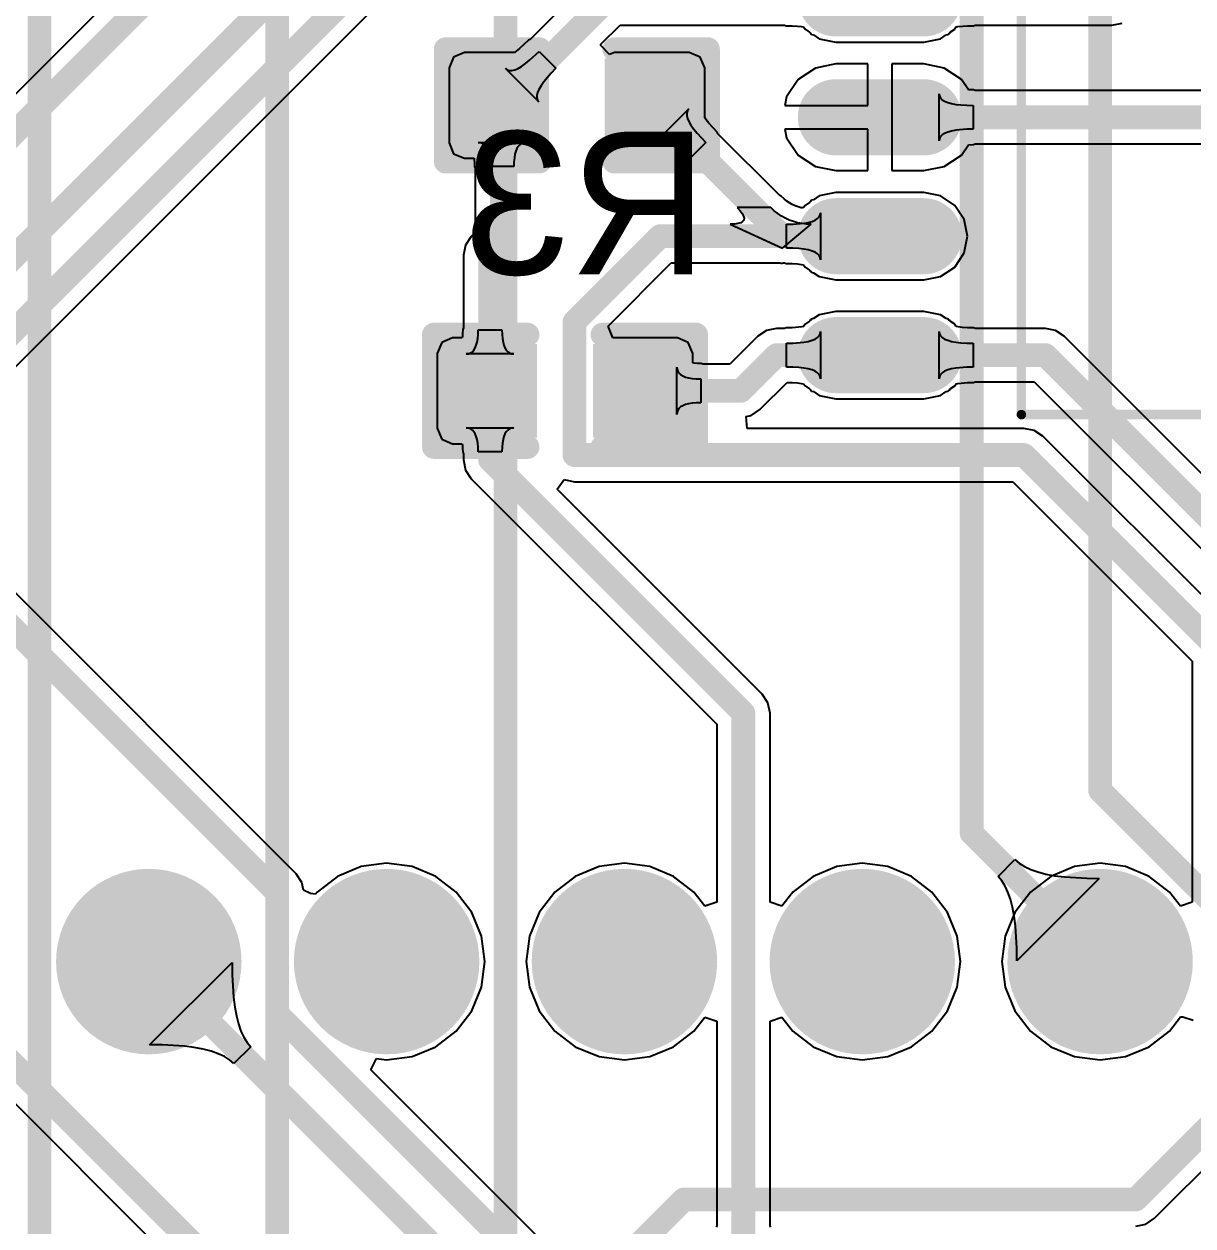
# Model space of a CAD drawing. Header units: millimetres. Extents: x 6.5 to 10.45, y 0.98 to 5.86.
# Drawn here: x 8.098 to 8.589, y 3.764 to 4.269 of the extents above; entities that cross this region are included whole.
import ezdxf

# ---------------------------------------------------------------- set-up
doc = ezdxf.new("R2010")
doc.units = ezdxf.units.MM
doc.header["$MEASUREMENT"] = 0
for name, color, linetype in [('BottomLayer', 5, 'Continuous'), ('BottomOverlay', 54, 'Continuous'), ('BottomPaste', 16, 'Continuous'), ('BottomSolder', 6, 'Continuous'), ('MultiLayer', 9, 'Continuous'), ('PadHoleLayer', 156, 'Continuous'), ('TopLayer', 1, 'Continuous'), ('TopSolder', 216, 'Continuous')]:
    doc.layers.add(name, color=color, linetype=linetype)

# ---------------------------------------------------------------- blocks, each defined once
blk = doc.blocks.new('STM32_DIP_73')
at = {"layer": 'BottomLayer', "const_width": 0.035}
for points in [[(-0.0175, -0.6, 1), (0.0175, -0.6, 1)], [(-0.0175, -0.7, 1), (0.0175, -0.7, 1)], [(-0.0175, -0.8, 1), (0.0175, -0.8, 1)], [(-0.0175, -0.9, 1), (0.0175, -0.9, 1)], [(-0.0175, -1, 1), (0.0175, -1, 1)]]:
    blk.add_lwpolyline(points, format="xyb", close=True, dxfattribs=at)
at = {"layer": 'BottomSolder', "const_width": 0.039}
for points in [[(-0.0195, -0.6, 1), (0.0195, -0.6, 1)], [(-0.0195, -0.7, 1), (0.0195, -0.7, 1)], [(-0.0195, -0.8, 1), (0.0195, -0.8, 1)], [(-0.0195, -0.9, 1), (0.0195, -0.9, 1)], [(-0.0195, -1, 1), (0.0195, -1, 1)]]:
    blk.add_lwpolyline(points, format="xyb", close=True, dxfattribs=at)
at = {"layer": 'MultiLayer', "const_width": 0.035}
for points in [[(-0.0175, -0.6, 1), (0.0175, -0.6, 1)], [(-0.0175, -0.7, 1), (0.0175, -0.7, 1)], [(-0.0175, -0.8, 1), (0.0175, -0.8, 1)], [(-0.0175, -0.9, 1), (0.0175, -0.9, 1)], [(-0.0175, -1, 1), (0.0175, -1, 1)]]:
    blk.add_lwpolyline(points, format="xyb", close=True, dxfattribs=at)
at = {"layer": 'PadHoleLayer', "const_width": 0.015}
for points in [[(-0.0075, -0.6, 1), (0.0075, -0.6, 1)], [(-0.0075, -0.7, 1), (0.0075, -0.7, 1)], [(-0.0075, -0.8, 1), (0.0075, -0.8, 1)], [(-0.0075, -0.9, 1), (0.0075, -0.9, 1)], [(-0.0075, -1, 1), (0.0075, -1, 1)]]:
    blk.add_lwpolyline(points, format="xyb", close=True, dxfattribs=at)
at = {"layer": 'TopLayer', "const_width": 0.035}
for points in [[(-0.0175, -0.6, 1), (0.0175, -0.6, 1)], [(-0.0175, -0.7, 1), (0.0175, -0.7, 1)], [(-0.0175, -0.8, 1), (0.0175, -0.8, 1)], [(-0.0175, -0.9, 1), (0.0175, -0.9, 1)], [(-0.0175, -1, 1), (0.0175, -1, 1)]]:
    blk.add_lwpolyline(points, format="xyb", close=True, dxfattribs=at)
at = {"layer": 'TopSolder', "const_width": 0.039}
for points in [[(-0.0195, -0.6, 1), (0.0195, -0.6, 1)], [(-0.0195, -0.7, 1), (0.0195, -0.7, 1)], [(-0.0195, -0.8, 1), (0.0195, -0.8, 1)], [(-0.0195, -0.9, 1), (0.0195, -0.9, 1)], [(-0.0195, -1, 1), (0.0195, -1, 1)]]:
    blk.add_lwpolyline(points, format="xyb", close=True, dxfattribs=at)
blk = doc.blocks.new('SOP8_B_74')
at = {"layer": 'BottomLayer', "const_width": 0.024}
for points in [[(0.0185, 0.15), (-0.0185, 0.15)], [(0.231098, 0.15), (0.194098, 0.15)], [(0.0185, 0.1), (-0.0185, 0.1)], [(0.231098, 0.1), (0.194098, 0.1)], [(0.0185, 0.05), (-0.0185, 0.05)], [(0.231098, 0.05), (0.194098, 0.05)], [(0.231098, 0), (0.194098, 0)]]:
    blk.add_lwpolyline(points, dxfattribs=at)
at = {"layer": 'BottomLayer', "const_width": 0.012}
for points in [[(-0.0245, 0.15, 1), (-0.0125, 0.15, 1)], [(0.0125, 0.15, 1), (0.0245, 0.15, 1)], [(0.188098, 0.15, 1), (0.200098, 0.15, 1)], [(0.225098, 0.15, 1), (0.237098, 0.15, 1)], [(-0.0245, 0.1, 1), (-0.0125, 0.1, 1)], [(0.0125, 0.1, 1), (0.0245, 0.1, 1)], [(0.188098, 0.1, 1), (0.200098, 0.1, 1)], [(0.225098, 0.1, 1), (0.237098, 0.1, 1)], [(-0.0245, 0.05, 1), (-0.0125, 0.05, 1)], [(0.0125, 0.05, 1), (0.0245, 0.05, 1)], [(0.188098, 0.05, 1), (0.200098, 0.05, 1)], [(0.225098, 0.05, 1), (0.237098, 0.05, 1)], [(0.188098, 0, 1), (0.200098, 0, 1)], [(0.225098, 0, 1), (0.237098, 0, 1)]]:
    blk.add_lwpolyline(points, format="xyb", close=True, dxfattribs=at)
at = {"layer": 'BottomLayer'}
blk.add_solid([(-0.0305, -0.012), (0.0305, -0.012), (-0.0305, 0.012), (0.0305, 0.012)], dxfattribs=at)
at = {"layer": 'BottomOverlay', "const_width": 0.004}
for points in [[(0.0595, 0.175), (0.0595, -0.025)], [(0.153098, 0.175), (0.0595, 0.175)], [(0.153098, 0.175), (0.153098, -0.025)], [(0.0938, -0.025), (0.0595, -0.025)], [(0.153098, -0.025), (0.1188, -0.025)]]:
    blk.add_lwpolyline(points, dxfattribs=at)
at = {"layer": 'BottomOverlay', "const_width": 0.002}
for points in [[(0.0585, 0.175, 1), (0.0605, 0.175, 1)], [(0.0585, 0.175, 1), (0.0605, 0.175, 1)], [(0.152098, 0.175, 1), (0.154098, 0.175, 1)], [(0.152098, 0.175, 1), (0.154098, 0.175, 1)], [(0.0585, -0.025, 1), (0.0605, -0.025, 1)], [(0.0585, -0.025, 1), (0.0605, -0.025, 1)], [(0.092799, -0.025, 1), (0.094799, -0.025, 1)], [(0.0928, -0.025, 1), (0.0948, -0.025, 1)], [(0.117799, -0.025, 1), (0.119799, -0.025, 1)], [(0.1178, -0.025, 1), (0.1198, -0.025, 1)], [(0.152098, -0.025, 1), (0.154098, -0.025, 1)], [(0.152098, -0.025, 1), (0.154098, -0.025, 1)]]:
    blk.add_lwpolyline(points, format="xyb", close=True, dxfattribs=at)
at = {"layer": 'BottomOverlay', "const_width": 0.004}
blk.add_lwpolyline([(0.093799, -0.025, -1), (0.118799, -0.025)], format="xyb", dxfattribs=at)
at = {"layer": 'BottomPaste', "const_width": 0.024}
for points in [[(0.0185, 0.15), (-0.0185, 0.15)], [(0.231098, 0.15), (0.194098, 0.15)], [(0.0185, 0.1), (-0.0185, 0.1)], [(0.231098, 0.1), (0.194098, 0.1)], [(0.0185, 0.05), (-0.0185, 0.05)], [(0.231098, 0.05), (0.194098, 0.05)], [(0.231098, 0), (0.194098, 0)]]:
    blk.add_lwpolyline(points, dxfattribs=at)
at = {"layer": 'BottomPaste', "const_width": 0.012}
for points in [[(-0.0245, 0.15, 1), (-0.0125, 0.15, 1)], [(0.0125, 0.15, 1), (0.0245, 0.15, 1)], [(0.188098, 0.15, 1), (0.200098, 0.15, 1)], [(0.225098, 0.15, 1), (0.237098, 0.15, 1)], [(-0.0245, 0.1, 1), (-0.0125, 0.1, 1)], [(0.0125, 0.1, 1), (0.0245, 0.1, 1)], [(0.188098, 0.1, 1), (0.200098, 0.1, 1)], [(0.225098, 0.1, 1), (0.237098, 0.1, 1)], [(-0.0245, 0.05, 1), (-0.0125, 0.05, 1)], [(0.0125, 0.05, 1), (0.0245, 0.05, 1)], [(0.188098, 0.05, 1), (0.200098, 0.05, 1)], [(0.225098, 0.05, 1), (0.237098, 0.05, 1)], [(0.188098, 0, 1), (0.200098, 0, 1)], [(0.225098, 0, 1), (0.237098, 0, 1)]]:
    blk.add_lwpolyline(points, format="xyb", close=True, dxfattribs=at)
at = {"layer": 'BottomPaste'}
blk.add_solid([(-0.0305, -0.012), (0.0305, -0.012), (-0.0305, 0.012), (0.0305, 0.012)], dxfattribs=at)
at = {"layer": 'BottomSolder', "const_width": 0.032}
for points in [[(0.0185, 0.15), (-0.0185, 0.15)], [(0.231098, 0.15), (0.194098, 0.15)], [(0.0185, 0.1), (-0.0185, 0.1)], [(0.231098, 0.1), (0.194098, 0.1)], [(0.0185, 0.05), (-0.0185, 0.05)], [(0.231098, 0.05), (0.194098, 0.05)], [(0.231098, 0), (0.194098, 0)]]:
    blk.add_lwpolyline(points, dxfattribs=at)
at = {"layer": 'BottomSolder', "const_width": 0.016}
for points in [[(-0.0265, 0.15, 1), (-0.0105, 0.15, 1)], [(0.0105, 0.15, 1), (0.0265, 0.15, 1)], [(0.186098, 0.15, 1), (0.202098, 0.15, 1)], [(0.223098, 0.15, 1), (0.239098, 0.15, 1)], [(-0.0265, 0.1, 1), (-0.0105, 0.1, 1)], [(0.0105, 0.1, 1), (0.0265, 0.1, 1)], [(0.186098, 0.1, 1), (0.202098, 0.1, 1)], [(0.223098, 0.1, 1), (0.239098, 0.1, 1)], [(-0.0265, 0.05, 1), (-0.0105, 0.05, 1)], [(0.0105, 0.05, 1), (0.0265, 0.05, 1)], [(0.186098, 0.05, 1), (0.202098, 0.05, 1)], [(0.223098, 0.05, 1), (0.239098, 0.05, 1)], [(0.186098, 0, 1), (0.202098, 0, 1)], [(0.223098, 0, 1), (0.239098, 0, 1)]]:
    blk.add_lwpolyline(points, format="xyb", close=True, dxfattribs=at)
at = {"layer": 'BottomSolder'}
blk.add_solid([(-0.0345, -0.016), (0.0345, -0.016), (-0.0345, 0.016), (0.0345, 0.016)], dxfattribs=at)
blk = doc.blocks.new('___R0603_B_80')
at = {"layer": 'BottomLayer'}
for points in [[(-0.047244, -0.015748), (-0.015748, -0.015748), (-0.047244, 0.015748), (-0.015748, 0.015748)], [(0.015748, -0.015748), (0.047244, -0.015748), (0.015748, 0.015748), (0.047244, 0.015748)]]:
    blk.add_solid(points, dxfattribs=at)
at = {"layer": 'BottomOverlay', "const_width": 0.01}
for points in [[(-0.015748, 0.023622), (-0.055118, 0.023622)], [(-0.055118, 0.023622), (-0.055118, -0.023622)], [(0.055118, 0.023622), (0.015748, 0.023622)], [(0.055118, 0.023622), (0.055118, -0.023622)], [(-0.015748, -0.023622), (-0.055118, -0.023622)], [(0.055118, -0.023622), (0.015748, -0.023622)]]:
    blk.add_lwpolyline(points, dxfattribs=at)
at = {"layer": 'BottomOverlay', "const_width": 0.005}
for points in [[(-0.057618, 0.023622, 1), (-0.052618, 0.023622, 1)], [(-0.057618, 0.023622, 1), (-0.052618, 0.023622, 1)], [(-0.018248, 0.023622, 1), (-0.013248, 0.023622, 1)], [(0.013248, 0.023622, 1), (0.018248, 0.023622, 1)], [(0.052618, 0.023622, 1), (0.057618, 0.023622, 1)], [(0.052618, 0.023622, 1), (0.057618, 0.023622, 1)], [(-0.057618, -0.023622, 1), (-0.052618, -0.023622, 1)], [(-0.057618, -0.023622, 1), (-0.052618, -0.023622, 1)], [(-0.018248, -0.023622, 1), (-0.013248, -0.023622, 1)], [(0.013248, -0.023622, 1), (0.018248, -0.023622, 1)], [(0.052618, -0.023622, 1), (0.057618, -0.023622, 1)], [(0.052618, -0.023622, 1), (0.057618, -0.023622, 1)]]:
    blk.add_lwpolyline(points, format="xyb", close=True, dxfattribs=at)
at = {"layer": 'BottomPaste'}
for points in [[(-0.047244, -0.015748), (-0.015748, -0.015748), (-0.047244, 0.015748), (-0.015748, 0.015748)], [(0.015748, -0.015748), (0.047244, -0.015748), (0.015748, 0.015748), (0.047244, 0.015748)]]:
    blk.add_solid(points, dxfattribs=at)
at = {"layer": 'BottomSolder'}
for points in [[(-0.051244, -0.019748), (-0.011748, -0.019748), (-0.051244, 0.019748), (-0.011748, 0.019748)], [(0.011748, -0.019748), (0.051244, -0.019748), (0.011748, 0.019748), (0.051244, 0.019748)]]:
    blk.add_solid(points, dxfattribs=at)
blk = doc.blocks.new('___R0603_B_81')
at = {"layer": 'BottomLayer'}
for points in [[(-0.047244, -0.015748), (-0.015748, -0.015748), (-0.047244, 0.015748), (-0.015748, 0.015748)], [(0.015748, -0.015748), (0.047244, -0.015748), (0.015748, 0.015748), (0.047244, 0.015748)]]:
    blk.add_solid(points, dxfattribs=at)
at = {"layer": 'BottomOverlay', "const_width": 0.01}
for points in [[(-0.015748, 0.023622), (-0.055118, 0.023622)], [(-0.055118, 0.023622), (-0.055118, -0.023622)], [(0.055118, 0.023622), (0.015748, 0.023622)], [(0.055118, 0.023622), (0.055118, -0.023622)], [(-0.015748, -0.023622), (-0.055118, -0.023622)], [(0.055118, -0.023622), (0.015748, -0.023622)]]:
    blk.add_lwpolyline(points, dxfattribs=at)
at = {"layer": 'BottomOverlay', "const_width": 0.005}
for points in [[(-0.057618, 0.023622, 1), (-0.052618, 0.023622, 1)], [(-0.057618, 0.023622, 1), (-0.052618, 0.023622, 1)], [(-0.018248, 0.023622, 1), (-0.013248, 0.023622, 1)], [(0.013248, 0.023622, 1), (0.018248, 0.023622, 1)], [(0.052618, 0.023622, 1), (0.057618, 0.023622, 1)], [(0.052618, 0.023622, 1), (0.057618, 0.023622, 1)], [(-0.057618, -0.023622, 1), (-0.052618, -0.023622, 1)], [(-0.057618, -0.023622, 1), (-0.052618, -0.023622, 1)], [(-0.018248, -0.023622, 1), (-0.013248, -0.023622, 1)], [(0.013248, -0.023622, 1), (0.018248, -0.023622, 1)], [(0.052618, -0.023622, 1), (0.057618, -0.023622, 1)], [(0.052618, -0.023622, 1), (0.057618, -0.023622, 1)]]:
    blk.add_lwpolyline(points, format="xyb", close=True, dxfattribs=at)
at = {"layer": 'BottomPaste'}
for points in [[(-0.047244, -0.015748), (-0.015748, -0.015748), (-0.047244, 0.015748), (-0.015748, 0.015748)], [(0.015748, -0.015748), (0.047244, -0.015748), (0.015748, 0.015748), (0.047244, 0.015748)]]:
    blk.add_solid(points, dxfattribs=at)
at = {"layer": 'BottomSolder'}
for points in [[(-0.051244, -0.019748), (-0.011748, -0.019748), (-0.051244, 0.019748), (-0.011748, 0.019748)], [(0.011748, -0.019748), (0.051244, -0.019748), (0.011748, 0.019748), (0.051244, 0.019748)]]:
    blk.add_solid(points, dxfattribs=at)

msp = doc.modelspace()

# ---------------------------------------------------------------- linework, layer by layer
at = {"layer": 'BottomLayer'}
for p, q in [((8.27707, 4.42293), (7.84207, 3.98793)), ((8.0499, 4.08104), (8.32265, 4.35378)), ((8.33557, 4.28793), (8.31032, 4.26267)), ((8.34008, 4.26072), (8.34815, 4.26878)), ((8.34815, 4.26878), (8.41736, 4.26878)), ((8.41736, 4.26878), (8.418, 4.26851)), ((8.418, 4.26851), (8.42059, 4.26846)), ((8.42059, 4.26846), (8.42273, 4.26833)), ((8.42273, 4.26833), (8.42449, 4.26813)), ((8.42449, 4.26813), (8.42528, 4.26799)), ((8.42528, 4.26799), (8.42592, 4.26702)), ((8.42592, 4.26702), (8.42779, 4.26578)), ((8.42779, 4.26578), (8.4279, 4.2655)), ((8.4279, 4.2655), (8.42838, 4.2653)), ((8.42838, 4.2653), (8.42865, 4.26486)), ((8.48615, 4.26486), (8.48642, 4.2653)), ((8.48642, 4.2653), (8.4869, 4.2655)), ((8.4869, 4.2655), (8.48702, 4.26578)), ((8.48702, 4.26578), (8.48888, 4.26702)), ((8.48888, 4.26702), (8.48952, 4.26799)), ((8.48952, 4.26799), (8.49022, 4.26811)), ((8.49022, 4.26811), (8.49429, 4.26846)), ((8.49429, 4.26846), (8.49681, 4.26851)), ((8.49681, 4.26851), (8.49744, 4.26878)), ((8.49744, 4.26878), (8.555, 4.26878)), ((8.555, 4.26878), (8.55929, 4.26964)), ((8.555, 4.26878), (8.555, 4.26878)), ((8.3097, 4.26244), (8.30589, 4.2589)), ((8.31032, 4.26267), (8.3097, 4.26244)), ((8.34002, 4.26012), (8.34008, 4.26072)), ((8.42865, 4.26486), (8.42946, 4.26466)), ((8.42946, 4.26466), (8.43188, 4.26304)), ((8.43188, 4.26304), (8.4389, 4.26165)), ((8.4389, 4.26165), (8.4759, 4.26165)), ((8.4759, 4.26165), (8.48293, 4.26304)), ((8.48293, 4.26304), (8.48534, 4.26466)), ((8.48534, 4.26466), (8.48615, 4.26486)), ((8.27816, 4.25534), (8.27626, 4.25075)), ((8.28276, 4.25724), (8.27816, 4.25534)), ((8.30373, 4.25724), (8.28276, 4.25724)), ((8.30447, 4.25776), (8.30373, 4.25724)), ((8.30589, 4.2589), (8.30447, 4.25776)), ((8.31014, 4.25399), (8.31412, 4.25769)), ((8.31412, 4.25769), (8.32119, 4.25062)), ((8.34366, 4.25638), (8.34002, 4.26012)), ((8.34575, 4.25724), (8.34366, 4.25638)), ((8.37724, 4.25724), (8.34575, 4.25724)), ((8.38184, 4.25534), (8.37724, 4.25724)), ((8.38374, 4.25075), (8.38184, 4.25534)), ((8.27626, 4.25075), (8.27626, 4.21925)), ((8.314, 4.23648), (8.29998, 4.2505)), ((8.29998, 4.2505), (8.30075, 4.24994)), ((8.30391, 4.24998), (8.30525, 4.25056)), ((8.30525, 4.25056), (8.30674, 4.25142)), ((8.30674, 4.25142), (8.30837, 4.25256)), ((8.30837, 4.25256), (8.31014, 4.25399)), ((8.32119, 4.25062), (8.3192, 4.24856)), ((8.38374, 4.22981), (8.38374, 4.25075)), ((8.43032, 4.25072), (8.42304, 4.24586)), ((8.4389, 4.25243), (8.43032, 4.25072)), ((8.4524, 4.25243), (8.4389, 4.25243)), ((8.4524, 4.235), (8.4524, 4.25243)), ((8.4759, 4.25243), (8.4624, 4.25243)), ((8.4624, 4.25243), (8.4624, 4.23)), ((8.48449, 4.25072), (8.4759, 4.25243)), ((8.49176, 4.24586), (8.48449, 4.25072)), ((8.30075, 4.24994), (8.30166, 4.24967)), ((8.30166, 4.24967), (8.30271, 4.24969)), ((8.30271, 4.24969), (8.30391, 4.24998)), ((8.3192, 4.24856), (8.31607, 4.24487)), ((8.42304, 4.24586), (8.41818, 4.23858)), ((8.49466, 4.24153), (8.49176, 4.24586)), ((8.31348, 4.24041), (8.31319, 4.23921)), ((8.31406, 4.24175), (8.31348, 4.24041)), ((8.31492, 4.24324), (8.31406, 4.24175)), ((8.31607, 4.24487), (8.31492, 4.24324)), ((8.49681, 4.24149), (8.49466, 4.24153)), ((8.49744, 4.24122), (8.49681, 4.24149)), ((8.62996, 4.24122), (8.49744, 4.24122)), ((8.31319, 4.23921), (8.31318, 4.23815)), ((8.31318, 4.23815), (8.31345, 4.23724)), ((8.31345, 4.23724), (8.314, 4.23648)), ((8.41818, 4.23858), (8.41747, 4.235)), ((8.41747, 4.235), (8.4524, 4.235)), ((8.48231, 4.2201), (8.48231, 4.2399)), ((8.48231, 4.2399), (8.48246, 4.23897)), ((8.48246, 4.23897), (8.48289, 4.23814)), ((8.48289, 4.23814), (8.48361, 4.2374)), ((8.48361, 4.2374), (8.48461, 4.23677)), ((8.48461, 4.23677), (8.48591, 4.23623)), ((8.48591, 4.23623), (8.48749, 4.23578)), ((8.48749, 4.23578), (8.48936, 4.23544)), ((8.48936, 4.23544), (8.49151, 4.2352)), ((8.49151, 4.2352), (8.49396, 4.23505)), ((8.49396, 4.23505), (8.49669, 4.235)), ((8.49669, 4.235), (8.49669, 4.225)), ((8.36297, 4.21938), (8.37711, 4.23352)), ((8.37655, 4.23275), (8.37627, 4.23183)), ((8.37627, 4.23183), (8.37627, 4.23077)), ((8.37627, 4.23077), (8.37655, 4.22956)), ((8.37711, 4.23352), (8.37655, 4.23275)), ((8.4624, 4.23), (8.4624, 4.20757)), ((8.37655, 4.22956), (8.37711, 4.22822)), ((8.37711, 4.22822), (8.37796, 4.22674)), ((8.37796, 4.22674), (8.37909, 4.22511)), ((8.37909, 4.22511), (8.38051, 4.22334)), ((8.3843, 4.229), (8.38374, 4.22981)), ((8.38543, 4.22758), (8.3843, 4.229)), ((8.38894, 4.2238), (8.38543, 4.22758)), ((8.4524, 4.225), (8.41747, 4.225)), ((8.41747, 4.225), (8.41818, 4.22142)), ((8.4524, 4.20757), (8.4524, 4.225)), ((8.49396, 4.22495), (8.48936, 4.22456)), ((8.49669, 4.225), (8.49396, 4.22495)), ((8.36375, 4.21995), (8.36297, 4.21938)), ((8.36467, 4.22023), (8.36375, 4.21995)), ((8.36573, 4.22023), (8.36467, 4.22023)), ((8.36693, 4.21995), (8.36573, 4.22023)), ((8.36828, 4.21938), (8.36693, 4.21995)), ((8.38051, 4.22334), (8.38419, 4.21938)), ((8.38917, 4.22318), (8.38894, 4.2238)), ((8.4153, 4.19706), (8.38917, 4.22318)), ((8.41818, 4.22142), (8.42304, 4.21414)), ((8.48246, 4.22103), (8.48231, 4.2201)), ((8.48289, 4.22186), (8.48246, 4.22103)), ((8.48361, 4.2226), (8.48289, 4.22186)), ((8.48461, 4.22323), (8.48361, 4.2226)), ((8.48591, 4.22377), (8.48461, 4.22323)), ((8.48749, 4.22422), (8.48591, 4.22377)), ((8.48936, 4.22456), (8.48749, 4.22422)), ((8.27626, 4.21925), (8.27816, 4.21466)), ((8.28945, 4.21928), (8.2885, 4.21938)), ((8.2885, 4.21938), (8.3085, 4.21938)), ((8.2903, 4.21898), (8.28945, 4.21928)), ((8.29105, 4.21848), (8.2903, 4.21898)), ((8.2917, 4.21778), (8.29105, 4.21848)), ((8.29225, 4.21688), (8.2917, 4.21778)), ((8.2927, 4.21578), (8.29225, 4.21688)), ((8.29305, 4.21448), (8.2927, 4.21578)), ((8.3043, 4.21578), (8.30395, 4.21448)), ((8.30475, 4.21688), (8.3043, 4.21578)), ((8.3053, 4.21778), (8.30475, 4.21688)), ((8.30595, 4.21848), (8.3053, 4.21778)), ((8.3067, 4.21898), (8.30595, 4.21848)), ((8.30755, 4.21928), (8.3067, 4.21898)), ((8.3085, 4.21938), (8.30755, 4.21928)), ((8.36976, 4.21853), (8.36828, 4.21938)), ((8.37139, 4.2174), (8.36976, 4.21853)), ((8.37506, 4.21429), (8.37139, 4.2174)), ((8.38419, 4.21938), (8.37711, 4.21231)), ((8.49176, 4.21414), (8.49466, 4.21847)), ((8.49466, 4.21847), (8.49681, 4.21851)), ((8.49681, 4.21851), (8.49744, 4.21878)), ((8.49744, 4.21878), (8.62996, 4.21878)), ((8.27816, 4.21466), (8.28276, 4.21276)), ((8.28276, 4.21276), (8.28676, 4.21276)), ((8.28676, 4.21276), (8.28686, 4.21216)), ((8.28686, 4.21216), (8.28697, 4.21091)), ((8.28697, 4.21091), (8.28701, 4.20921)), ((8.2933, 4.21298), (8.29305, 4.21448)), ((8.29345, 4.21128), (8.2933, 4.21298)), ((8.2935, 4.20938), (8.29345, 4.21128)), ((8.30355, 4.21128), (8.3035, 4.20938)), ((8.3037, 4.21298), (8.30355, 4.21128)), ((8.30395, 4.21448), (8.3037, 4.21298)), ((8.37711, 4.21231), (8.37506, 4.21429)), ((8.42304, 4.21414), (8.43032, 4.20928)), ((8.48449, 4.20928), (8.49176, 4.21414)), ((8.28701, 4.20921), (8.28729, 4.20859)), ((8.28729, 4.20859), (8.28729, 4.18165)), ((8.3035, 4.20938), (8.2935, 4.20938)), ((8.43032, 4.20928), (8.4389, 4.20757)), ((8.4389, 4.20757), (8.4524, 4.20757)), ((8.4624, 4.20757), (8.4759, 4.20757)), ((8.4759, 4.20757), (8.48449, 4.20928)), ((8.41592, 4.19682), (8.4153, 4.19706)), ((8.41719, 4.19565), (8.41592, 4.19682)), ((8.4183, 4.19475), (8.41719, 4.19565)), ((8.41944, 4.19398), (8.4183, 4.19475)), ((8.42838, 4.1947), (8.4279, 4.1945)), ((8.42865, 4.19514), (8.42838, 4.1947)), ((8.42946, 4.19534), (8.42865, 4.19514)), ((8.43188, 4.19696), (8.42946, 4.19534)), ((8.4389, 4.19835), (8.43188, 4.19696)), ((8.4759, 4.19835), (8.4389, 4.19835)), ((8.48293, 4.19696), (8.4759, 4.19835)), ((8.48888, 4.19298), (8.48293, 4.19696)), ((8.4115, 4.19207), (8.39735, 4.19207)), ((8.39735, 4.19207), (8.3986, 4.19073)), ((8.3986, 4.19073), (8.3995, 4.18953)), ((8.3995, 4.18953), (8.40006, 4.18846)), ((8.41294, 4.19073), (8.4115, 4.19207)), ((8.41444, 4.18953), (8.41294, 4.19073)), ((8.416, 4.18846), (8.41444, 4.18953)), ((8.42059, 4.19333), (8.41944, 4.19398)), ((8.42179, 4.19277), (8.42059, 4.19333)), ((8.42302, 4.19232), (8.42179, 4.19277)), ((8.42431, 4.19197), (8.42302, 4.19232)), ((8.42466, 4.1919), (8.42431, 4.19197)), ((8.42528, 4.19201), (8.42466, 4.1919)), ((8.42592, 4.19298), (8.42528, 4.19201)), ((8.42779, 4.19422), (8.42592, 4.19298)), ((8.4279, 4.1945), (8.42779, 4.19422)), ((8.43235, 4.18897), (8.43249, 4.1899)), ((8.43249, 4.1899), (8.43249, 4.1701)), ((8.49286, 4.18702), (8.48888, 4.19298)), ((8.39625, 4.18507), (8.39442, 4.185)), ((8.39442, 4.185), (8.4165, 4.175)), ((8.39774, 4.18528), (8.39625, 4.18507)), ((8.39889, 4.18564), (8.39774, 4.18528)), ((8.39969, 4.18613), (8.39889, 4.18564)), ((8.40016, 4.18677), (8.39969, 4.18613)), ((8.40006, 4.18846), (8.40028, 4.18755)), ((8.40028, 4.18755), (8.40016, 4.18677)), ((8.41762, 4.18755), (8.416, 4.18846)), ((8.4165, 4.175), (8.42857, 4.185)), ((8.4193, 4.18677), (8.41762, 4.18755)), ((8.41811, 4.185), (8.42085, 4.18505)), ((8.41811, 4.175), (8.41811, 4.185)), ((8.42104, 4.18613), (8.4193, 4.18677)), ((8.42085, 4.18505), (8.42545, 4.18544)), ((8.42283, 4.18564), (8.42104, 4.18613)), ((8.42468, 4.18528), (8.42283, 4.18564)), ((8.4266, 4.18507), (8.42468, 4.18528)), ((8.42545, 4.18544), (8.42732, 4.18578)), ((8.42857, 4.185), (8.4266, 4.18507)), ((8.42732, 4.18578), (8.4289, 4.18623)), ((8.4289, 4.18623), (8.43019, 4.18677)), ((8.43019, 4.18677), (8.4312, 4.1874)), ((8.4312, 4.1874), (8.43192, 4.18814)), ((8.43192, 4.18814), (8.43235, 4.18897)), ((8.49425, 4.18), (8.49286, 4.18702)), ((8.28557, 4.17993), (8.28314, 4.17629)), ((8.28729, 4.18165), (8.28557, 4.17993)), ((8.49286, 4.17298), (8.49425, 4.18)), ((8.28314, 4.17629), (8.28229, 4.172)), ((8.4165, 4.175), (8.4165, 4.175)), ((8.4165, 4.175), (8.4165, 4.175)), ((8.4165, 4.175), (8.4165, 4.175)), ((8.4165, 4.175), (8.4165, 4.175)), ((8.4165, 4.175), (8.4165, 4.175)), ((8.4165, 4.175), (8.4165, 4.175)), ((8.4165, 4.175), (8.4165, 4.175)), ((8.4165, 4.175), (8.4165, 4.175)), ((8.4165, 4.175), (8.4165, 4.175)), ((8.4165, 4.175), (8.4165, 4.175)), ((8.42085, 4.17495), (8.41811, 4.175)), ((8.42329, 4.1748), (8.42085, 4.17495)), ((8.42545, 4.17456), (8.42329, 4.1748)), ((8.42732, 4.17422), (8.42545, 4.17456)), ((8.28229, 4.172), (8.28229, 4.172)), ((8.28229, 4.172), (8.28229, 4.14141)), ((8.4289, 4.17377), (8.42732, 4.17422)), ((8.43019, 4.17323), (8.4289, 4.17377)), ((8.4312, 4.1726), (8.43019, 4.17323)), ((8.43192, 4.17186), (8.4312, 4.1726)), ((8.43235, 4.17103), (8.43192, 4.17186)), ((8.43249, 4.1701), (8.43235, 4.17103)), ((8.48888, 4.16702), (8.49286, 4.17298)), ((8.3431, 4.14224), (8.36965, 4.16878)), ((8.36965, 4.16878), (8.41542, 4.16878)), ((8.41542, 4.16878), (8.41589, 4.16853)), ((8.41589, 4.16853), (8.4167, 4.16878)), ((8.4167, 4.16878), (8.41736, 4.16878)), ((8.41736, 4.16878), (8.418, 4.16851)), ((8.418, 4.16851), (8.42059, 4.16846)), ((8.42059, 4.16846), (8.42273, 4.16833)), ((8.42273, 4.16833), (8.42449, 4.16813)), ((8.42449, 4.16813), (8.42528, 4.16799)), ((8.42528, 4.16799), (8.42592, 4.16702)), ((8.42592, 4.16702), (8.42779, 4.16578)), ((8.42779, 4.16578), (8.4279, 4.1655)), ((8.4279, 4.1655), (8.42838, 4.1653)), ((8.42838, 4.1653), (8.42865, 4.16486)), ((8.42865, 4.16486), (8.42946, 4.16466)), ((8.42946, 4.16466), (8.43188, 4.16304)), ((8.48293, 4.16304), (8.48888, 4.16702)), ((8.43188, 4.16304), (8.4389, 4.16165)), ((8.4389, 4.16165), (8.4759, 4.16165)), ((8.4759, 4.16165), (8.48293, 4.16304)), ((8.42779, 4.14422), (8.42592, 4.14298)), ((8.4279, 4.1445), (8.42779, 4.14422)), ((8.42838, 4.1447), (8.4279, 4.1445)), ((8.42865, 4.14514), (8.42838, 4.1447)), ((8.42946, 4.14534), (8.42865, 4.14514)), ((8.43188, 4.14696), (8.42946, 4.14534)), ((8.4389, 4.14835), (8.43188, 4.14696)), ((8.4759, 4.14835), (8.4389, 4.14835)), ((8.48293, 4.14696), (8.4759, 4.14835)), ((8.48534, 4.14534), (8.48293, 4.14696)), ((8.48615, 4.14514), (8.48534, 4.14534)), ((8.48642, 4.1447), (8.48615, 4.14514)), ((8.4869, 4.1445), (8.48642, 4.1447)), ((8.48702, 4.14422), (8.4869, 4.1445)), ((8.48888, 4.14298), (8.48702, 4.14422)), ((8.28197, 4.13906), (8.28186, 4.13779)), ((8.28201, 4.14079), (8.28197, 4.13906)), ((8.28229, 4.14141), (8.28201, 4.14079)), ((8.28845, 4.1387), (8.2885, 4.14062)), ((8.2885, 4.14062), (8.2985, 4.14062)), ((8.2985, 4.14062), (8.29855, 4.1387)), ((8.34517, 4.13724), (8.3431, 4.14224)), ((8.40971, 4.14036), (8.40607, 4.13793)), ((8.414, 4.14122), (8.40971, 4.14036)), ((8.41736, 4.14122), (8.414, 4.14122)), ((8.414, 4.14122), (8.414, 4.14122)), ((8.418, 4.14149), (8.41736, 4.14122)), ((8.42051, 4.14154), (8.418, 4.14149)), ((8.42458, 4.14189), (8.42051, 4.14154)), ((8.42528, 4.14201), (8.42458, 4.14189)), ((8.42592, 4.14298), (8.42528, 4.14201)), ((8.43192, 4.13814), (8.43235, 4.13897)), ((8.43235, 4.13897), (8.43249, 4.1399)), ((8.43249, 4.1399), (8.43249, 4.1201)), ((8.48231, 4.1201), (8.48231, 4.1399)), ((8.48231, 4.1399), (8.48246, 4.13897)), ((8.48246, 4.13897), (8.48289, 4.13814)), ((8.48952, 4.14201), (8.48888, 4.14298)), ((8.49031, 4.14187), (8.48952, 4.14201)), ((8.49207, 4.14167), (8.49031, 4.14187)), ((8.49421, 4.14154), (8.49207, 4.14167)), ((8.49681, 4.14149), (8.49421, 4.14154)), ((8.49744, 4.14122), (8.49681, 4.14149)), ((8.527, 4.14122), (8.49744, 4.14122)), ((8.53129, 4.14036), (8.527, 4.14122)), ((8.527, 4.14122), (8.527, 4.14122)), ((8.53493, 4.13793), (8.53129, 4.14036)), ((8.27316, 4.13534), (8.27126, 4.13075)), ((8.27776, 4.13724), (8.27316, 4.13534)), ((8.28177, 4.13724), (8.27776, 4.13724)), ((8.28186, 4.13779), (8.28177, 4.13724)), ((8.28725, 4.13303), (8.2877, 4.13414)), ((8.2877, 4.13414), (8.28805, 4.13546)), ((8.28805, 4.13546), (8.2883, 4.13697)), ((8.2883, 4.13697), (8.28845, 4.1387)), ((8.29855, 4.1387), (8.2987, 4.13697)), ((8.2987, 4.13697), (8.29895, 4.13546)), ((8.29895, 4.13546), (8.2993, 4.13414)), ((8.2993, 4.13414), (8.29975, 4.13303)), ((8.37224, 4.13724), (8.34517, 4.13724)), ((8.37684, 4.13534), (8.37224, 4.13724)), ((8.37874, 4.13075), (8.37684, 4.13534)), ((8.40607, 4.13793), (8.39435, 4.12622)), ((8.41811, 4.135), (8.42085, 4.13505)), ((8.41811, 4.125), (8.41811, 4.135)), ((8.42085, 4.13505), (8.42545, 4.13544)), ((8.42545, 4.13544), (8.42732, 4.13578)), ((8.42732, 4.13578), (8.4289, 4.13623)), ((8.4289, 4.13623), (8.43019, 4.13677)), ((8.43019, 4.13677), (8.4312, 4.1374)), ((8.4312, 4.1374), (8.43192, 4.13814)), ((8.48289, 4.13814), (8.48361, 4.1374)), ((8.48361, 4.1374), (8.48461, 4.13677)), ((8.48461, 4.13677), (8.48591, 4.13623)), ((8.48591, 4.13623), (8.48749, 4.13578)), ((8.48749, 4.13578), (8.48936, 4.13544)), ((8.48936, 4.13544), (8.49151, 4.1352)), ((8.49151, 4.1352), (8.49396, 4.13505)), ((8.49396, 4.13505), (8.49669, 4.135)), ((8.49669, 4.135), (8.49669, 4.125)), ((8.63265, 4.04022), (8.53493, 4.13793)), ((8.27126, 4.13075), (8.27126, 4.09925)), ((8.2835, 4.1305), (8.28445, 4.1306)), ((8.3035, 4.1305), (8.2835, 4.1305)), ((8.28445, 4.1306), (8.2853, 4.1309)), ((8.2853, 4.1309), (8.28605, 4.13141)), ((8.28605, 4.13141), (8.2867, 4.13212)), ((8.2867, 4.13212), (8.28725, 4.13303)), ((8.29975, 4.13303), (8.3003, 4.13212)), ((8.3003, 4.13212), (8.30095, 4.13141)), ((8.30095, 4.13141), (8.3017, 4.1309)), ((8.3017, 4.1309), (8.30255, 4.1306)), ((8.30255, 4.1306), (8.3035, 4.1305)), ((8.37874, 4.12674), (8.37874, 4.13075)), ((8.37199, 4.105), (8.37199, 4.125)), ((8.37199, 4.125), (8.3721, 4.12405)), ((8.3721, 4.12405), (8.3724, 4.1232)), ((8.37928, 4.12665), (8.37874, 4.12674)), ((8.38056, 4.12654), (8.37928, 4.12665)), ((8.38228, 4.12649), (8.38056, 4.12654)), ((8.3829, 4.12622), (8.38228, 4.12649)), ((8.39435, 4.12622), (8.3829, 4.12622)), ((8.42085, 4.12495), (8.41811, 4.125)), ((8.42329, 4.1248), (8.42085, 4.12495)), ((8.42545, 4.12456), (8.42329, 4.1248)), ((8.42732, 4.12422), (8.42545, 4.12456)), ((8.4289, 4.12377), (8.42732, 4.12422)), ((8.48749, 4.12422), (8.48591, 4.12377)), ((8.48936, 4.12456), (8.48749, 4.12422)), ((8.49396, 4.12495), (8.48936, 4.12456)), ((8.49669, 4.125), (8.49396, 4.12495)), ((8.3724, 4.1232), (8.3729, 4.12245)), ((8.3729, 4.12245), (8.37361, 4.1218)), ((8.37361, 4.1218), (8.37452, 4.12125)), ((8.37452, 4.12125), (8.37564, 4.1208)), ((8.37564, 4.1208), (8.37695, 4.12045)), ((8.37695, 4.12045), (8.37847, 4.1202)), ((8.37847, 4.1202), (8.38019, 4.12005)), ((8.38019, 4.12005), (8.38211, 4.12)), ((8.38211, 4.12), (8.38211, 4.11)), ((8.43019, 4.12323), (8.4289, 4.12377)), ((8.4312, 4.1226), (8.43019, 4.12323)), ((8.43192, 4.12186), (8.4312, 4.1226)), ((8.43235, 4.12103), (8.43192, 4.12186)), ((8.43249, 4.1201), (8.43235, 4.12103)), ((8.48246, 4.12103), (8.48231, 4.1201)), ((8.48289, 4.12186), (8.48246, 4.12103)), ((8.48361, 4.1226), (8.48289, 4.12186)), ((8.48461, 4.12323), (8.48361, 4.1226)), ((8.48591, 4.12377), (8.48461, 4.12323)), ((8.49681, 4.11851), (8.49744, 4.11878)), ((8.49744, 4.11878), (8.52235, 4.11878)), ((8.52235, 4.11878), (8.62007, 4.02107)), ((8.40693, 4.10707), (8.41836, 4.1185)), ((8.41836, 4.1185), (8.42059, 4.11846)), ((8.42059, 4.11846), (8.42273, 4.11833)), ((8.42273, 4.11833), (8.42449, 4.11813)), ((8.42449, 4.11813), (8.42528, 4.11799)), ((8.42528, 4.11799), (8.42592, 4.11702)), ((8.42592, 4.11702), (8.42779, 4.11578)), ((8.42779, 4.11578), (8.4279, 4.1155)), ((8.4279, 4.1155), (8.42838, 4.1153)), ((8.42838, 4.1153), (8.42865, 4.11486)), ((8.42865, 4.11486), (8.42946, 4.11466)), ((8.42946, 4.11466), (8.43188, 4.11304)), ((8.48293, 4.11304), (8.48534, 4.11466)), ((8.48534, 4.11466), (8.48615, 4.11486)), ((8.48615, 4.11486), (8.48642, 4.1153)), ((8.48642, 4.1153), (8.4869, 4.1155)), ((8.4869, 4.1155), (8.48702, 4.11578)), ((8.48702, 4.11578), (8.48888, 4.11702)), ((8.48888, 4.11702), (8.48952, 4.11799)), ((8.48952, 4.11799), (8.49022, 4.11811)), ((8.49022, 4.11811), (8.49429, 4.11846)), ((8.49429, 4.11846), (8.49681, 4.11851)), ((8.37452, 4.10875), (8.37361, 4.1082)), ((8.37564, 4.1092), (8.37452, 4.10875)), ((8.37695, 4.10955), (8.37564, 4.1092)), ((8.37847, 4.1098), (8.37695, 4.10955)), ((8.38019, 4.10995), (8.37847, 4.1098)), ((8.38211, 4.11), (8.38019, 4.10995)), ((8.43188, 4.11304), (8.4389, 4.11165)), ((8.4389, 4.11165), (8.4759, 4.11165)), ((8.4759, 4.11165), (8.48293, 4.11304)), ((8.3721, 4.10595), (8.37199, 4.105)), ((8.3724, 4.1068), (8.3721, 4.10595)), ((8.3729, 4.10755), (8.3724, 4.1068)), ((8.37361, 4.1082), (8.3729, 4.10755)), ((8.40117, 4.10422), (8.40329, 4.10464)), ((8.40166, 4.09922), (8.40117, 4.10422)), ((8.40329, 4.10464), (8.40693, 4.10707)), ((8.27126, 4.09925), (8.27316, 4.09466)), ((8.28445, 4.09928), (8.2835, 4.09938)), ((8.2835, 4.09938), (8.3035, 4.09938)), ((8.2853, 4.09898), (8.28445, 4.09928)), ((8.28605, 4.09848), (8.2853, 4.09898)), ((8.3017, 4.09898), (8.30095, 4.09848)), ((8.30255, 4.09928), (8.3017, 4.09898)), ((8.3035, 4.09938), (8.30255, 4.09928)), ((8.518, 4.09922), (8.40166, 4.09922)), ((8.52229, 4.09836), (8.518, 4.09922)), ((8.518, 4.09922), (8.518, 4.09922)), ((8.27316, 4.09466), (8.27776, 4.09276)), ((8.2867, 4.09778), (8.28605, 4.09848)), ((8.28725, 4.09688), (8.2867, 4.09778)), ((8.2877, 4.09578), (8.28725, 4.09688)), ((8.28805, 4.09448), (8.2877, 4.09578)), ((8.2883, 4.09298), (8.28805, 4.09448)), ((8.29895, 4.09448), (8.2987, 4.09298)), ((8.2993, 4.09578), (8.29895, 4.09448)), ((8.29975, 4.09688), (8.2993, 4.09578)), ((8.3003, 4.09778), (8.29975, 4.09688)), ((8.30095, 4.09848), (8.3003, 4.09778)), ((8.52593, 4.09593), (8.52229, 4.09836)), ((8.60793, 4.01393), (8.52593, 4.09593)), ((8.27776, 4.09276), (8.28176, 4.09276)), ((8.28176, 4.09276), (8.28186, 4.09216)), ((8.28186, 4.09216), (8.28197, 4.09091)), ((8.28197, 4.09091), (8.28201, 4.08921)), ((8.28201, 4.08921), (8.28229, 4.08859)), ((8.28229, 4.08859), (8.28229, 4.08595)), ((8.28845, 4.09128), (8.2883, 4.09298)), ((8.2885, 4.08938), (8.28845, 4.09128)), ((8.2985, 4.08938), (8.2885, 4.08938)), ((8.29855, 4.09128), (8.2985, 4.08938)), ((8.2987, 4.09298), (8.29855, 4.09128)), ((8.28229, 4.08595), (8.28229, 4.08595)), ((8.28229, 4.08595), (8.28314, 4.08166)), ((8.28314, 4.08166), (8.28557, 4.07802)), ((8.28557, 4.07802), (8.38878, 3.97481)), ((8.32165, 4.07367), (8.32471, 4.07764)), ((8.40793, 3.98739), (8.32165, 4.07367)), ((8.32471, 4.07764), (8.329, 4.07678)), ((8.329, 4.07678), (8.51335, 4.07678)), ((8.51335, 4.07678), (8.58878, 4.00135)), ((8.21193, 3.91193), (8.0713, 4.05256)), ((8.58878, 4.00135), (8.58878, 3.90002)), ((8.41036, 3.98375), (8.40793, 3.98739)), ((8.40793, 3.98739), (8.40793, 3.98739)), ((8.41122, 3.97946), (8.41036, 3.98375)), ((8.41122, 3.90002), (8.41122, 3.97946)), ((8.41122, 3.97946), (8.41122, 3.97946)), ((8.38878, 3.97481), (8.38878, 3.90002)), ((8.21436, 3.90829), (8.21193, 3.91193)), ((8.21193, 3.91193), (8.21193, 3.91193)), ((8.2393, 3.91494), (8.22932, 3.91081)), ((8.25, 3.91635), (8.2393, 3.91494)), ((8.2607, 3.91494), (8.25, 3.91635)), ((8.27068, 3.91081), (8.2607, 3.91494)), ((8.3393, 3.91494), (8.32932, 3.91081)), ((8.35, 3.91635), (8.3393, 3.91494)), ((8.3607, 3.91494), (8.35, 3.91635)), ((8.37068, 3.91081), (8.3607, 3.91494)), ((8.4393, 3.91494), (8.42932, 3.91081)), ((8.45, 3.91635), (8.4393, 3.91494)), ((8.4607, 3.91494), (8.45, 3.91635)), ((8.47068, 3.91081), (8.4607, 3.91494)), ((8.5393, 3.91494), (8.52932, 3.91081)), ((8.55, 3.91635), (8.5393, 3.91494)), ((8.5607, 3.91494), (8.55, 3.91635)), ((8.57068, 3.91081), (8.5607, 3.91494)), ((8.21502, 3.90498), (8.21436, 3.90829)), ((8.22932, 3.91081), (8.22076, 3.90424)), ((8.27924, 3.90424), (8.27068, 3.91081)), ((8.32932, 3.91081), (8.32076, 3.90424)), ((8.37924, 3.90424), (8.37068, 3.91081)), ((8.42932, 3.91081), (8.42076, 3.90424)), ((8.47924, 3.90424), (8.47068, 3.91081)), ((8.52932, 3.91081), (8.52076, 3.90424)), ((8.57924, 3.90424), (8.57068, 3.91081)), ((8.21805, 3.90361), (8.21502, 3.90498)), ((8.22006, 3.90333), (8.21805, 3.90361)), ((8.22076, 3.90424), (8.22006, 3.90333)), ((8.28581, 3.89568), (8.27924, 3.90424)), ((8.32076, 3.90424), (8.31419, 3.89568)), ((8.38378, 3.89832), (8.37924, 3.90424)), ((8.42076, 3.90424), (8.41622, 3.89832)), ((8.48581, 3.89568), (8.47924, 3.90424)), ((8.52076, 3.90424), (8.51419, 3.89568)), ((8.58378, 3.89832), (8.57924, 3.90424)), ((8.38878, 3.90002), (8.38378, 3.89832)), ((8.41622, 3.89832), (8.41122, 3.90002)), ((8.58878, 3.90002), (8.58378, 3.89832)), ((8.28994, 3.8857), (8.28581, 3.89568)), ((8.31419, 3.89568), (8.31006, 3.8857)), ((8.48994, 3.8857), (8.48581, 3.89568)), ((8.51419, 3.89568), (8.51006, 3.8857)), ((8.29135, 3.875), (8.28994, 3.8857)), ((8.31006, 3.8857), (8.30865, 3.875)), ((8.49135, 3.875), (8.48994, 3.8857)), ((8.51006, 3.8857), (8.50865, 3.875)), ((8.15035, 3.84), (8.185, 3.87465)), ((8.185, 3.87465), (8.18503, 3.86938)), ((8.28994, 3.8643), (8.29135, 3.875)), ((8.30865, 3.875), (8.31006, 3.8643)), ((8.48994, 3.8643), (8.49135, 3.875)), ((8.50865, 3.875), (8.51006, 3.8643)), ((8.18503, 3.86938), (8.18559, 3.85999)), ((8.28581, 3.85432), (8.28994, 3.8643)), ((8.31006, 3.8643), (8.31419, 3.85432)), ((8.48581, 3.85432), (8.48994, 3.8643)), ((8.51006, 3.8643), (8.51419, 3.85432)), ((8.18559, 3.85999), (8.18613, 3.85587)), ((8.18613, 3.85587), (8.18683, 3.85213)), ((8.18683, 3.85213), (8.1877, 3.84878)), ((8.27924, 3.84576), (8.28581, 3.85432)), ((8.31419, 3.85432), (8.32076, 3.84576)), ((8.37924, 3.84576), (8.38378, 3.85168)), ((8.38378, 3.85168), (8.38878, 3.84998)), ((8.41122, 3.84998), (8.41622, 3.85168)), ((8.41622, 3.85168), (8.42076, 3.84576)), ((8.47924, 3.84576), (8.48581, 3.85432)), ((8.51419, 3.85432), (8.52076, 3.84576)), ((8.57924, 3.84576), (8.58387, 3.85179)), ((8.58387, 3.85179), (8.58482, 3.85183)), ((8.58482, 3.85183), (8.5891, 3.8504)), ((8.1877, 3.84878), (8.18875, 3.84581)), ((8.38878, 3.84998), (8.38878, 3.76391)), ((8.41122, 3.76391), (8.41122, 3.84998)), ((8.18875, 3.84581), (8.18995, 3.84322)), ((8.18995, 3.84322), (8.19133, 3.84101)), ((8.19133, 3.84101), (8.19288, 3.83919)), ((8.27068, 3.83919), (8.27924, 3.84576)), ((8.32076, 3.84576), (8.32932, 3.83919)), ((8.37068, 3.83919), (8.37924, 3.84576)), ((8.42076, 3.84576), (8.42932, 3.83919)), ((8.47068, 3.83919), (8.47924, 3.84576)), ((8.52076, 3.84576), (8.52932, 3.83919)), ((8.57068, 3.83919), (8.57924, 3.84576)), ((8.15562, 3.83997), (8.15035, 3.84)), ((8.16501, 3.83941), (8.15562, 3.83997)), ((8.16913, 3.83887), (8.16501, 3.83941)), ((8.17287, 3.83817), (8.16913, 3.83887)), ((8.17622, 3.8373), (8.17287, 3.83817)), ((8.17919, 3.83625), (8.17622, 3.8373)), ((8.18178, 3.83505), (8.17919, 3.83625)), ((8.19288, 3.83919), (8.18581, 3.83212)), ((8.2607, 3.83506), (8.27068, 3.83919)), ((8.32932, 3.83919), (8.3393, 3.83506)), ((8.3607, 3.83506), (8.37068, 3.83919)), ((8.42932, 3.83919), (8.4393, 3.83506)), ((8.4607, 3.83506), (8.47068, 3.83919)), ((8.52932, 3.83919), (8.5393, 3.83506)), ((8.5607, 3.83506), (8.57068, 3.83919)), ((8.18399, 3.83367), (8.18178, 3.83505)), ((8.18581, 3.83212), (8.18399, 3.83367)), ((8.24339, 3.82947), (8.24572, 3.83421)), ((8.24572, 3.83421), (8.25, 3.83365)), ((8.25, 3.83365), (8.2607, 3.83506)), ((8.3393, 3.83506), (8.35, 3.83365)), ((8.35, 3.83365), (8.3607, 3.83506)), ((8.4393, 3.83506), (8.45, 3.83365)), ((8.45, 3.83365), (8.4607, 3.83506)), ((8.5393, 3.83506), (8.55, 3.83365)), ((8.55, 3.83365), (8.5607, 3.83506)), ((8.08214, 3.827), (8.48585, 3.42329)), ((8.52965, 3.54322), (8.24339, 3.82947)), ((8.38878, 3.76391), (8.38851, 3.76329)), ((8.41149, 3.76329), (8.41122, 3.76391))]:
    msp.add_line(p, q, dxfattribs=at)
at = {"layer": 'BottomLayer', "const_width": 0.01}
for points in [[(7.85, 3.98), (8.285, 4.415)], [(7.9, 3.978), (8.312, 4.39)], [(8.004, 4.051), (8.318, 4.365)], [(8.2985, 4.235), (8.3435, 4.28)], [(8.2985, 4.177), (8.2985, 4.235)], [(8.3615, 4.235), (8.4165, 4.18)], [(8.4574, 4.23), (8.67, 4.23)], [(8.329, 4.144), (8.365, 4.18)], [(8.365, 4.18), (8.4165, 4.18)], [(8.4165, 4.18), (8.4574, 4.18)], [(8.2935, 4.172), (8.2985, 4.177)], [(8.2935, 4.115), (8.2935, 4.172)], [(8.329, 4.088), (8.329, 4.144)], [(8.399, 4.115), (8.414, 4.13)], [(8.414, 4.13), (8.4574, 4.13)], [(8.4574, 4.13), (8.527, 4.13)], [(8.527, 4.13), (8.628, 4.029)], [(8.2935, 4.08595), (8.2935, 4.115)], [(8.3565, 4.115), (8.399, 4.115)], [(8.2935, 4.08595), (8.4, 3.97946)], [(8.329, 4.088), (8.518, 4.088)], [(8.518, 4.088), (8.6, 4.006)], [(8.05, 4.058), (8.204, 3.904)], [(8.4, 3.745), (8.4, 3.97946)], [(8.204, 3.853), (8.204, 3.904)], [(8.05, 3.875), (9.145, 2.78)], [(8.15, 3.875), (9.418, 2.607)], [(8.204, 3.853), (8.525, 3.532)]]:
    msp.add_lwpolyline(points, dxfattribs=at)
at = {"layer": 'BottomLayer', "const_width": 0.005}
for points in [[(8.296, 4.235, 1), (8.301, 4.235, 1)], [(8.296, 4.235, 1), (8.301, 4.235, 1)], [(8.359, 4.235, 1), (8.364, 4.235, 1)], [(8.4549, 4.23, 1), (8.4599, 4.23, 1)], [(8.3625, 4.18, 1), (8.3675, 4.18, 1)], [(8.3625, 4.18, 1), (8.3675, 4.18, 1)], [(8.414, 4.18, 1), (8.419, 4.18, 1)], [(8.414, 4.18, 1), (8.419, 4.18, 1)], [(8.414, 4.18, 1), (8.419, 4.18, 1)], [(8.4549, 4.18, 1), (8.4599, 4.18, 1)], [(8.296, 4.177, 1), (8.301, 4.177, 1)], [(8.296, 4.177, 1), (8.301, 4.177, 1)], [(8.291, 4.172, 1), (8.296, 4.172, 1)], [(8.291, 4.172, 1), (8.296, 4.172, 1)], [(8.3265, 4.144, 1), (8.3315, 4.144, 1)], [(8.3265, 4.144, 1), (8.3315, 4.144, 1)], [(8.4115, 4.13, 1), (8.4165, 4.13, 1)], [(8.4115, 4.13, 1), (8.4165, 4.13, 1)], [(8.4549, 4.13, 1), (8.4599, 4.13, 1)], [(8.4549, 4.13, 1), (8.4599, 4.13, 1)], [(8.5245, 4.13, 1), (8.5295, 4.13, 1)], [(8.5245, 4.13, 1), (8.5295, 4.13, 1)], [(8.291, 4.115, 1), (8.296, 4.115, 1)], [(8.291, 4.115, 1), (8.296, 4.115, 1)], [(8.354, 4.115, 1), (8.359, 4.115, 1)], [(8.3965, 4.115, 1), (8.4015, 4.115, 1)], [(8.3965, 4.115, 1), (8.4015, 4.115, 1)], [(8.291, 4.08595, 1), (8.296, 4.08595, 1)], [(8.291, 4.08595, 1), (8.296, 4.08595, 1)], [(8.3265, 4.088, 1), (8.3315, 4.088, 1)], [(8.3265, 4.088, 1), (8.3315, 4.088, 1)], [(8.5155, 4.088, 1), (8.5205, 4.088, 1)], [(8.5155, 4.088, 1), (8.5205, 4.088, 1)], [(8.3975, 3.97946, 1), (8.4025, 3.97946, 1)], [(8.3975, 3.97946, 1), (8.4025, 3.97946, 1)], [(8.2015, 3.904, 1), (8.2065, 3.904, 1)], [(8.2015, 3.904, 1), (8.2065, 3.904, 1)], [(8.1475, 3.875, 1), (8.1525, 3.875, 1)], [(8.2015, 3.853, 1), (8.2065, 3.853, 1)], [(8.2015, 3.853, 1), (8.2065, 3.853, 1)]]:
    msp.add_lwpolyline(points, format="xyb", close=True, dxfattribs=at)
at = {"layer": 'TopLayer'}
for p, q in [((8.50712, 3.91081), (8.51419, 3.91788)), ((8.51419, 3.91788), (8.51601, 3.91633)), ((8.51601, 3.91633), (8.51822, 3.91495)), ((8.51822, 3.91495), (8.52081, 3.91375)), ((8.52081, 3.91375), (8.52378, 3.9127)), ((8.52378, 3.9127), (8.52713, 3.91183)), ((8.52713, 3.91183), (8.53087, 3.91113)), ((8.50867, 3.90899), (8.50712, 3.91081)), ((8.51004, 3.90678), (8.50867, 3.90899)), ((8.51125, 3.90419), (8.51004, 3.90678)), ((8.54965, 3.91), (8.515, 3.87535)), ((8.53087, 3.91113), (8.53499, 3.91059)), ((8.53499, 3.91059), (8.54438, 3.91003)), ((8.54438, 3.91003), (8.54965, 3.91)), ((8.5123, 3.90122), (8.51125, 3.90419)), ((8.51317, 3.89787), (8.5123, 3.90122)), ((8.51387, 3.89413), (8.51317, 3.89787)), ((8.51441, 3.89001), (8.51387, 3.89413)), ((8.51497, 3.88062), (8.51441, 3.89001)), ((8.515, 3.87535), (8.51497, 3.88062)), ((8.57293, 3.76707), (8.60393, 3.79807)), ((8.56929, 3.76464), (8.57293, 3.76707)), ((8.565, 3.76378), (8.56929, 3.76464))]:
    msp.add_line(p, q, dxfattribs=at)
at = {"layer": 'TopLayer', "const_width": 0.01}
for points in [[(8.496, 3.929), (8.496, 4.639)], [(8.55, 3.947), (8.55, 4.475)], [(8.3, 3.744), (8.3, 4.425)], [(8.204, 3.072), (8.204, 4.38194)], [(8.104, 3.091), (8.104, 4.337)], [(8.55, 3.947), (8.596, 3.901)], [(8.496, 3.929), (8.55, 3.875)], [(8.565, 3.775), (8.596, 3.806)], [(8.282, 3.682), (8.375, 3.775)], [(8.375, 3.775), (8.565, 3.775)]]:
    msp.add_lwpolyline(points, dxfattribs=at)
at = {"layer": 'TopLayer', "const_width": 0.005}
for points in [[(8.5475, 3.947, 1), (8.5525, 3.947, 1)], [(8.5475, 3.947, 1), (8.5525, 3.947, 1)], [(8.4935, 3.929, 1), (8.4985, 3.929, 1)], [(8.4935, 3.929, 1), (8.4985, 3.929, 1)], [(8.5475, 3.875, 1), (8.5525, 3.875, 1)], [(8.3725, 3.775, 1), (8.3775, 3.775, 1)], [(8.3725, 3.775, 1), (8.3775, 3.775, 1)], [(8.5625, 3.775, 1), (8.5675, 3.775, 1)], [(8.5625, 3.775, 1), (8.5675, 3.775, 1)]]:
    msp.add_lwpolyline(points, format="xyb", close=True, dxfattribs=at)

# ---------------------------------------------------------------- block references
for name, p, rotation in [('STM32_DIP_73', (7.55, 3.875), 90), ('SOP8_B_74', (8.67, 4.28), 180), ('___R0603_B_81', (8.33, 4.235), 180), ('___R0603_B_80', (8.325, 4.115), 180)]:
    msp.add_blockref(name, p, dxfattribs=dict(rotation=rotation))

# ---------------------------------------------------------------- texts
at = {"layer": 'BottomOverlay', "text_generation_flag": 2}
msp.add_text('R3', height=0.06, dxfattribs=at).set_placement((8.385, 4.164))

doc.saveas('drawing.dxf')
